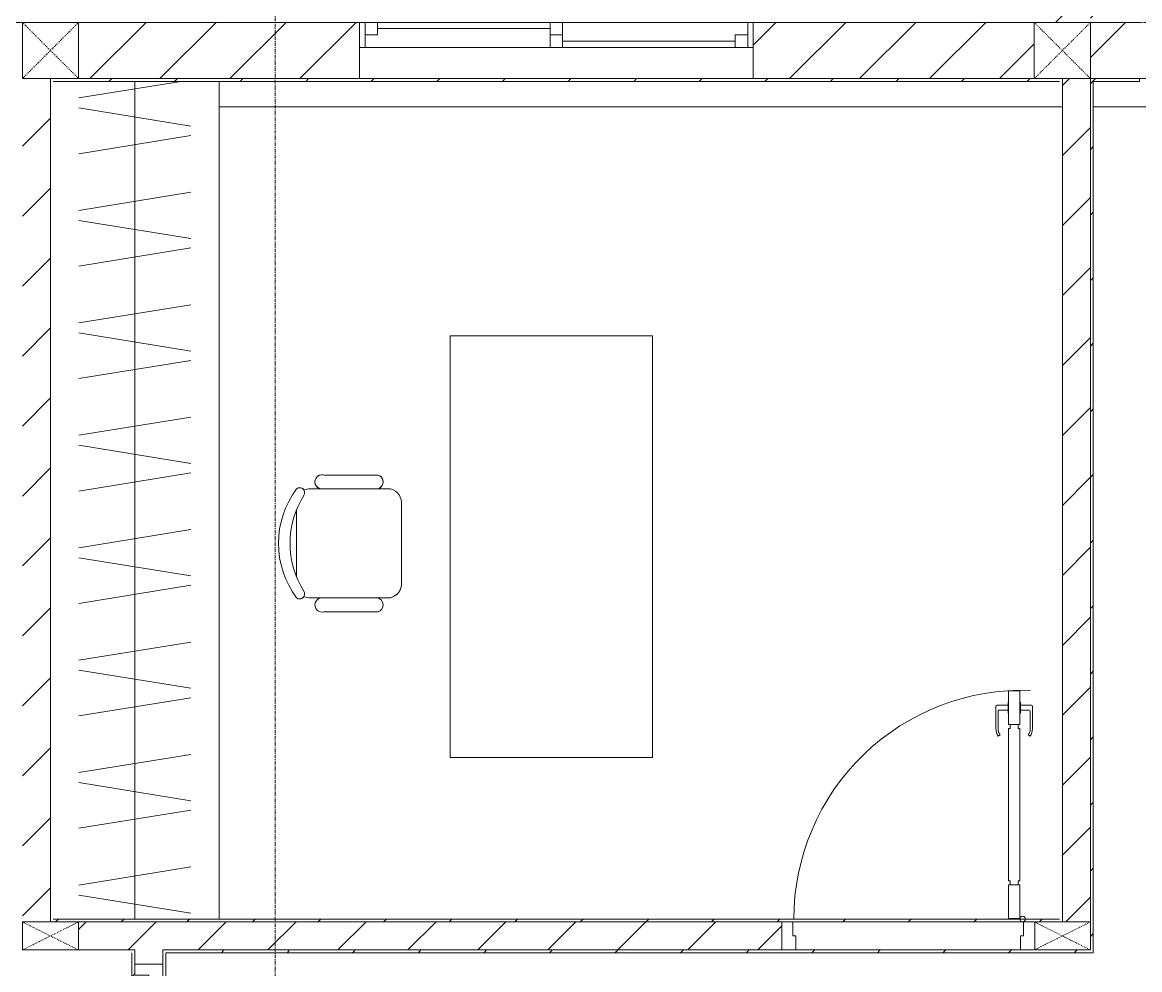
# Model space of a CAD drawing. Header units: millimetres. Extents: x 5357 to 201988, y -16345 to 109895.
# Drawn here: x 54053 to 58028, y 41167 to 44537 of the extents above; entities that cross this region are included whole.
import ezdxf

# ---------------------------------------------------------------- set-up
doc = ezdxf.new("R2010")
doc.units = ezdxf.units.MM
doc.linetypes.add('Dash', pattern=[6, 3, -3])
doc.linetypes.add('Grid Line', pattern=[22.225, 12.7, -3.175, 3.175, -3.175])
for name, color, linetype, lineweight in [('0-1', 7, 'Continuous', 5), ('A-CLNG', 13, 'Continuous', 9), ('A-DETL-GENF-1', 53, 'Continuous', 9), ('A-DETL-THIN', 151, 'Continuous', 9), ('A-DOOR-1', 53, 'Continuous', 9), ('A-FLOR-1', 10, 'Continuous', 9), ('A-FLOR-2', 53, 'Continuous', 9), ('A-GLAZ', 151, 'Continuous', 9), ('A-WALL', 113, 'Continuous', 9), ('A-WALL-1', 9, 'Continuous', 18), ('A-WALL-2', 53, 'Continuous', 9), ('A-WALL-4', 113, 'Continuous', 18), ('A-WALL-PATT-1', 10, 'Continuous', 9), ('A-WALL-PATT-2', 53, 'Continuous', 9), ('A-WALL-PATT-3', 111, 'Continuous', 9), ('G-IMPT', 8, 'Continuous', 9), ('I-FURN', 30, 'Continuous', 9), ('I-FURN-1', 53, 'Continuous', 9), ('I-WALL-1', 9, 'Continuous', 18), ('M-EQPM', 50, 'Continuous', 9), ('S-COLS', 52, 'Continuous', 9), ('S-COLS-2', 9, 'Continuous', 18), ('S-COLS-4', 53, 'Continuous', 9), ('S-COLS-5', 52, 'Continuous', 18), ('S-COLS-6', 52, 'Dash', 9), ('S-COLS-HDLN', 52, 'Dash', 9), ('S-COLS-HDLN-1', 53, 'Dash', 9), ('S-GRID-1', 1, 'Grid Line', 9)]:
    doc.layers.add(name, color=color, linetype=linetype, lineweight=lineweight)
pattern_1 = [(45, (0, 0), (-124.4508, 124.4508), [])]
pattern_2 = [(45, (0, 0), (-116.67262, 116.67262), [])]

# ---------------------------------------------------------------- blocks, each defined once
blk = doc.blocks.new('NCV_TKTC_KET CAU_rvt-1-TKCS_MB SÂN ĐƯỜNG NỘI BỘ')
at = {"layer": 'A-FLOR-1'}
for p, q in [((54052.6, 44336.9), (54052.6, 44536.9)), ((54052.6, 44536.9), (54052.6, 44336.9)), ((54052.6, 44336.9), (54052.6, 44536.9)), ((54252.6, 41236.9), (54052.6, 41236.9)), ((54052.6, 41236.9), (54252.6, 41236.9)), ((54252.6, 41236.9), (54052.6, 41236.9)), ((54442.6, 41236.9), (54252.6, 41236.9)), ((54252.6, 41236.9), (54442.6, 41236.9)), ((54442.6, 41236.9), (54252.6, 41236.9))]:
    blk.add_line(p, q, dxfattribs=at)
blk = doc.blocks.new('DOOR_CW_01 CANH MO-PANEL KINH - DIW_01-900x2200-CỬA GỖ VÂN LAMINATE-V34-TKCS_MB SÂN ĐƯỜNG NỘI BỘ')
at = {"layer": 'A-DETL-GENF-1'}
for p, q in [((-397, -182), (-397, -62)), ((-397, -62), (-357, -62)), ((-357, -62), (-357, -182)), ((-357, -182), (-397, -182)), ((-397, -196), (-391, -196)), ((-397, -738), (-397, -196)), ((-391, -196), (-391, -182)), ((-391, -182), (-363, -182)), ((-363, -182), (-363, -196)), ((-357, -196), (-363, -196)), ((-357, -196), (-357, -738)), ((-433.9, -711.2), (-427.3, -715.8)), ((-320.1, -711.2), (-326.7, -715.8)), ((-442, -737), (-442, -816.5)), ((-434, -799.5), (-434, -737)), ((-397, -738), (-391, -738)), ((-357, -752), (-397, -752)), ((-397, -752), (-397, -872)), ((-391, -752), (-391, -738)), ((-363, -752), (-391, -752)), ((-357, -738), (-363, -738)), ((-363, -738), (-363, -752)), ((-357, -872), (-357, -752)), ((-320, -799.5), (-320, -737)), ((-312, -737), (-312, -816.5)), ((-399, -792.2), (-399, -831.8)), ((-397, -792.2), (-399, -792.2)), ((-397, -792.2), (-397, -831.8)), ((-357, -792.2), (-357, -831.8)), ((-357, -792.2), (-355, -792.2)), ((-355, -792.2), (-355, -831.8)), ((-399, -820.5), (-438, -820.5)), ((-399, -803.5), (-430, -803.5)), ((-399, -831.8), (-397, -831.8)), ((-355, -831.8), (-357, -831.8)), ((-355, -803.5), (-324, -803.5)), ((-355, -820.5), (-316, -820.5)), ((-397, -872), (-357, -872))]:
    blk.add_line(p, q, dxfattribs=at)
blk.add_circle((-407, -60), 10, dxfattribs=at)
for centre, radius, start, end in [((-407, -60), 814, 268, 0), ((-397, -737), 45, 145, 180), ((-357, -737), 45, 360, 35), ((-397, -737), 37, 145, 180), ((-357, -737), 37, 0, 35), ((-438, -816.5), 4, 180, 270), ((-430, -799.5), 4, 180, 270), ((-324, -799.5), 4, 270, 0), ((-316, -816.5), 4, 270, 0)]:
    blk.add_arc(centre, radius, start, end, dxfattribs=at)
at = {"layer": 'A-DOOR-1'}
for p, q in [((-450, -50), (-450, 50)), ((-448.4, 50), (-400, 50)), ((-400, 50), (-400, 0)), ((400, 0), (400, 50)), ((400, 50), (450, 50)), ((450, 50), (450, -50)), ((-410, 0), (-410, -50)), ((-400, 0), (-410, 0)), ((410, 0), (400, 0)), ((410, -50), (410, 0)), ((-410, -50), (-448.4, -50)), ((-407, -50), (-382, -50)), ((450, -50), (410, -50))]:
    blk.add_line(p, q, dxfattribs=at)
blk = doc.blocks.new('TU DO LV A - TU DO LV A-V37-TKCS_MB SÂN ĐƯỜNG NỘI BỘ')
at = {"layer": 'I-FURN'}
for p, q in [((10, 0), (2990, 0)), ((169, -101), (104.4, -499)), ((202.5, -101), (267.1, -499)), ((404.3, -101), (468.9, -499)), ((569, -101), (504.4, -499)), ((602.5, -101), (667.1, -499)), ((804.3, -101), (868.9, -499)), ((969, -101), (904.4, -499)), ((1002.5, -101), (1067.1, -499)), ((1204.3, -101), (1268.9, -499)), ((1369, -101), (1304.4, -499)), ((1402.5, -101), (1467.1, -499)), ((1604.3, -101), (1668.9, -499)), ((1769, -101), (1704.4, -499)), ((1802.5, -101), (1867.1, -499)), ((2004.3, -101), (2068.9, -499)), ((2169, -101), (2104.4, -499)), ((2202.5, -101), (2267.1, -499)), ((2404.3, -101), (2468.9, -499)), ((2569, -101), (2504.4, -499)), ((2602.5, -101), (2667.1, -499)), ((2804.3, -101), (2868.9, -499)), ((2969, -101), (2904.4, -499)), ((10, -136.3), (68.9, -499)), ((10, -300), (2990, -300))]:
    blk.add_line(p, q, dxfattribs=at)
at = {"layer": 'I-FURN-1'}
blk.add_line((10, 0), (2990, 0), dxfattribs=at)
blk = doc.blocks.new('BAN LV A - BAN LV A_dwg_ban hoc2-348006-TKCS_MB SÂN ĐƯỜNG NỘI BỘ')
at = {"layer": 'I-FURN'}
for p, q in [((145.8, 437.4), (-145.8, 437.4)), ((-194.4, 388.8), (-194.4, 113.4)), ((194.4, 113.4), (194.4, 388.8)), ((-243, 354.4), (-243, 162)), ((194.4, 351.4), (194.4, 150.8)), ((243.7, 162), (243.7, 354.4)), ((-120.5, 64.8), (120.5, 64.8))]:
    blk.add_line(p, q, dxfattribs=at)
at = {"layer": 'I-FURN', "flags": 128}
blk.add_lwpolyline([(-737.8, 610.5), (-737.8, 1330.5), (-154.9, 1330.5), (762.2, 1330.5), (762.2, 610.5)], close=True, dxfattribs=at)
at = {"layer": 'I-FURN'}
for centre, radius, start, end in [((-145.8, 388.8), 48.6, 90, 180), ((145.8, 388.8), 48.6, 360, 90), ((-218.7, 347.3), 25.3, 343.7398, 163.7398), ((219.4, 347.3), 25.3, 16.2602, 170.7054), ((-218.7, 154.9), 25.3, 163.7398, 16.2602), ((219.4, 154.9), 25.3, 189.2946, 16.2602), ((-180.2, 75.4), 17.8, 57.9726, 216.6901), ((-145.8, 113.4), 48.6, 180, 207.5844), ((0, 359.3), 318.2, 237.5758, 302.4242), ((180.2, 75.4), 17.8, 323.3099, 122.0274), ((145.8, 113.4), 48.6, 332.4156, 0), ((0, 324), 324, 233.1301, 306.8699)]:
    blk.add_arc(centre, radius, start, end, dxfattribs=at)
blk = doc.blocks.new('BAN LV A - BAN LV A_dwg-348005-TKCS_MB SÂN ĐƯỜNG NỘI BỘ')
at = {"extrusion": (0, 0, -1), "zscale": -1, "rotation": 180}
blk.add_blockref('BAN LV A - BAN LV A_dwg_ban hoc2-348006-TKCS_MB SÂN ĐƯỜNG NỘI BỘ', (-729, 1383.7), dxfattribs=at)
blk = doc.blocks.new('BAN LV A - BAN LV A-401069-TKCS_MB SÂN ĐƯỜNG NỘI BỘ')
at = {"layer": 'I-FURN-1'}
for p, q in [((-8.8, -53.2), (1491.2, -53.2)), ((-8.8, -773.2), (-8.8, -53.2)), ((1491.2, -53.2), (1491.2, -773.2)), ((1491.2, -773.2), (-8.8, -773.2)), ((583.2, -946.3), (874.8, -946.3)), ((486, -1221.7), (486, -1029.3)), ((534.6, -1029.3), (534.6, -994.9)), ((923.4, -994.9), (923.4, -1032.3)), ((972.7, -1029.3), (972.7, -1221.7)), ((534.6, -1270.3), (534.6, -1235.9)), ((923.4, -1232.9), (923.4, -1270.3))]:
    blk.add_line(p, q, dxfattribs=at)
for centre, radius, start, end in [((583.2, -994.9), 48.6, 90, 180), ((874.8, -994.9), 48.6, 0, 90), ((510.3, -1036.4), 25.3, 16.2602, 163.7398), ((948.4, -1036.4), 25.3, 16.2602, 170.7054), ((510.3, -1228.8), 25.3, 163.7398, 343.7398), ((948.4, -1228.8), 25.3, 189.2946, 16.2602), ((583.2, -1270.3), 48.6, 180, 207.5844), ((874.8, -1270.3), 48.6, 332.4156, 0), ((548.9, -1308.3), 17.8, 119.404, 216.6901), ((909.2, -1308.3), 17.8, 323.3099, 60.596), ((729, -1059.7), 324, 233.1301, 306.8699)]:
    blk.add_arc(centre, radius, start, end, dxfattribs=at)
at = {"extrusion": (0, 0, -1), "zscale": -1, "rotation": 180}
blk.add_blockref('BAN LV A - BAN LV A_dwg-348005-TKCS_MB SÂN ĐƯỜNG NỘI BỘ', (0, 0), dxfattribs=at)
blk = doc.blocks.new('G1_SOF - BO TRU - 100x200-746114-TKCS_MB SÂN ĐƯỜNG NỘI BỘ')
at = {"layer": 'S-COLS-2'}
for p, q in [((-50, 100), (50, 100)), ((-50, -98.4), (-50, 100)), ((50, 100), (50, -98.4))]:
    blk.add_line(p, q, dxfattribs=at)
at = {"layer": 'S-COLS-HDLN-1'}
for p, q in [((50, -100), (-50, 100)), ((-50, -100), (50, 100))]:
    blk.add_line(p, q, dxfattribs=at)
blk = doc.blocks.new('G1_SOF - BO TRU - 100x200-V107-TKCS_MB SÂN ĐƯỜNG NỘI BỘ')
at = {"layer": 'S-COLS-2'}
for p, q in [((-50, 100), (50, 100)), ((-50, -100), (-50, 100)), ((50, 100), (50, -100)), ((50, -100), (-50, -100))]:
    blk.add_line(p, q, dxfattribs=at)
at = {"layer": 'S-COLS-HDLN-1'}
for p, q in [((50, -100), (-50, 100)), ((-50, -100), (50, 100))]:
    blk.add_line(p, q, dxfattribs=at)
blk = doc.blocks.new('DOOR_CW_01 CANH MO-PANEL KINH - DIG_01-900x2200-CỬA NHÔM KÍNH-400868-TKCS_MB SÂN ĐƯỜNG NỘI BỘ')
at = {"layer": 'A-DETL-GENF-1'}
for p, q in [((-397, 872), (-357, 872)), ((-397, 752), (-397, 872)), ((-357, 872), (-357, 752)), ((-442, 737), (-442, 816.5)), ((-399, 820.5), (-438, 820.5)), ((-434, 799.5), (-434, 737)), ((-399, 803.5), (-430, 803.5)), ((-399, 831.8), (-397, 831.8)), ((-399, 792.2), (-399, 831.8)), ((-397, 792.2), (-397, 831.8)), ((-357, 792.2), (-357, 831.8)), ((-355, 831.8), (-357, 831.8)), ((-355, 792.2), (-355, 831.8)), ((-355, 820.5), (-316, 820.5)), ((-355, 803.5), (-324, 803.5)), ((-320, 799.5), (-320, 737)), ((-312, 737), (-312, 816.5)), ((-397, 792.2), (-399, 792.2)), ((-357, 792.2), (-355, 792.2)), ((-433.9, 711.2), (-427.3, 715.8)), ((-357, 752), (-397, 752)), ((-397, 738), (-391, 738)), ((-397, 738), (-397, 196)), ((-363, 752), (-391, 752)), ((-391, 752), (-391, 738)), ((-363, 738), (-363, 752)), ((-357, 738), (-363, 738)), ((-357, 196), (-357, 738)), ((-320.1, 711.2), (-326.7, 715.8)), ((-397, 196), (-391, 196)), ((-357, 182), (-397, 182)), ((-397, 182), (-397, 62)), ((-391, 196), (-391, 182)), ((-391, 182), (-363, 182)), ((-357, 196), (-363, 196)), ((-363, 182), (-363, 196)), ((-357, 62), (-357, 182)), ((-397, 62), (-357, 62))]:
    blk.add_line(p, q, dxfattribs=at)
blk.add_circle((-407, 60), 10, dxfattribs=at)
for centre, radius, start, end in [((-407, 60), 814, 360, 92), ((-438, 816.5), 4, 90, 180), ((-430, 799.5), 4, 90, 180), ((-324, 799.5), 4, 360, 90), ((-316, 816.5), 4, 0, 90), ((-397, 737), 45, 180, 215), ((-397, 737), 37, 180, 215), ((-357, 737), 37, 325, 0), ((-357, 737), 45, 325, 0)]:
    blk.add_arc(centre, radius, start, end, dxfattribs=at)
at = {"layer": 'A-DOOR-1'}
for p, q in [((-410, 50), (-450, 50)), ((-450, 50), (-450, -50)), ((-410, 0), (-410, 50)), ((-407, 50), (-382, 50)), ((450, 50), (410, 50)), ((410, 50), (410, 0)), ((450, -50), (450, 50)), ((-400, 0), (-410, 0)), ((-400, -50), (-400, 0)), ((410, 0), (400, 0)), ((400, 0), (400, -50)), ((-450, -50), (-400, -50)), ((400, -50), (450, -50))]:
    blk.add_line(p, q, dxfattribs=at)
blk = doc.blocks.new('NCV_TKTC_TANG 1_rvt-1-TKCS_MB SÂN ĐƯỜNG NỘI BỘ')
at = {"layer": 'A-WALL-PATT-1'}
h = blk.add_hatch(dxfattribs=at)
h.set_pattern_fill('FP_1', color=256, style=0, pattern_type=2)
h.set_pattern_definition(pattern_1)
h.paths.add_polyline_path([(54052.6, 41336.9), (54152.6, 41336.9), (54152.6, 44336.9), (54052.6, 44336.9), (54052.6, 41844.2)])
h = blk.add_hatch(dxfattribs=at)
h.set_pattern_fill('FP_1', color=256, style=0, pattern_type=2)
h.set_pattern_definition(pattern_1)
h.paths.add_polyline_path([(57852.4, 41336.9), (57852.6, 41336.9), (57852.6, 44336.9), (57752.6, 44336.9), (57752.6, 41336.9)])
h = blk.add_hatch(dxfattribs=at)
h.set_pattern_fill('FP_1', color=256, style=0, pattern_type=2)
h.set_pattern_definition(pattern_1)
h.paths.add_polyline_path([(56195.5, 41236.9), (56754.2, 41236.9), (56754.2, 41336.9), (54252.6, 41336.9), (54252.6, 41236.9), (54985.1, 41236.9)])
h = blk.add_hatch(dxfattribs=at)
h.set_pattern_fill('FP_1', color=256, style=0, pattern_type=2)
h.set_pattern_definition(pattern_1)
h.paths.add_polyline_path([(54452.6, 40236.9), (54552.6, 40237.8), (54552.6, 40286.9), (54452.6, 40286.9), (54452.6, 40237.8)])
h.paths.add_polyline_path([(54458.6, 41186.9), (54552.6, 41186.9), (54552.6, 41236.9), (54452.6, 41236.9), (54452.6, 41186.9)])
at = {"layer": 'A-WALL-PATT-2'}
h = blk.add_hatch(dxfattribs=at)
h.set_pattern_fill('FP_2', color=256, style=0, pattern_type=2)
h.set_pattern_definition(pattern_2)
h.paths.add_polyline_path([(57852.6, 44536.9), (57862.6, 44537.4), (57862.6, 45536.9), (57852.6, 45535.3), (57852.6, 44537.4)])
h = blk.add_hatch(dxfattribs=at)
h.set_pattern_fill('FP_2', color=256, style=0, pattern_type=2)
h.set_pattern_definition(pattern_2)
h.paths.add_polyline_path([(60777.6, 44536.9), (60927.5, 44537.4), (60927.5, 44546.9), (60527.6, 44546.9), (60527.6, 44536.9), (60702.6, 44536.9)])
h.paths.add_polyline_path([(57862.6, 44536.9), (58027.6, 44537.4), (58027.6, 44546.9), (57862.6, 44546.9), (57862.6, 44537.4)])
h = blk.add_hatch(dxfattribs=at)
h.set_pattern_fill('FP_2', color=256, style=0, pattern_type=2)
h.set_pattern_definition(pattern_2)
h.paths.add_polyline_path([(56652.6, 44326.9), (57752.6, 44326.9), (57752.6, 44336.9), (54162.6, 44336.9), (54162.6, 44326.9), (56195.5, 44326.9)])
h = blk.add_hatch(dxfattribs=at)
h.set_pattern_fill('FP_2', color=256, style=0, pattern_type=2)
h.set_pattern_definition(pattern_2)
h.paths.add_polyline_path([(57852.6, 41236.9), (57862.6, 41237), (57862.6, 44336.9), (57852.6, 44336.9), (57852.6, 41336.9)])
h = blk.add_hatch(dxfattribs=at)
h.set_pattern_fill('FP_2', color=256, style=0, pattern_type=2)
h.set_pattern_definition(pattern_2)
h.paths.add_polyline_path([(58011.1, 44326.9), (58027.6, 44326.9), (58027.6, 44336.9), (57862.6, 44334.7), (57862.6, 44326.9), (57896.4, 44326.9)])
h.paths.add_polyline_path([(60527.6, 44326.9), (60702.6, 44326.9), (60702.6, 44336.9), (60527.6, 44336.9)])
h = blk.add_hatch(dxfattribs=at)
h.set_pattern_fill('FP_2', color=256, style=0, pattern_type=2)
h.set_pattern_definition(pattern_2)
h.paths.add_polyline_path([(57652.6, 41336.9), (57742.6, 41336.9), (57742.6, 41346.9), (54162.6, 41346.9), (54162.6, 41336.9), (57614.2, 41336.9)])
h = blk.add_hatch(dxfattribs=at)
h.set_pattern_fill('FP_2', color=256, style=0, pattern_type=2)
h.set_pattern_definition(pattern_2)
h.paths.add_polyline_path([(54452.6, 40246.9), (54452.6, 41236.9), (54442.6, 41236.9), (54442.6, 40246.9), (54448.6, 40246.9)])
h = blk.add_hatch(dxfattribs=at)
h.set_pattern_fill('FP_2', color=256, style=0, pattern_type=2)
h.set_pattern_definition(pattern_2)
h.paths.add_polyline_path([(54552.6, 40246.9), (54562.6, 40246.9), (54562.6, 41236.9), (54552.6, 41236.5), (54552.6, 40286.9)])
h = blk.add_hatch(dxfattribs=at)
h.set_pattern_fill('FP_2', color=256, style=0, pattern_type=2)
h.set_pattern_definition(pattern_2)
h.paths.add_polyline_path([(56978.1, 41226.9), (57862.6, 41226.9), (57862.6, 41236.9), (54562.6, 41234.4), (54562.6, 41226.9), (56754.2, 41226.9)])
at = {"layer": 'A-FLOR-1'}
for p, q in [((60527.6, 44336.9), (58027.6, 44336.9)), ((56195.5, 41236.9), (56754.2, 41236.9)), ((56804.2, 41236.9), (57604.2, 41236.9))]:
    blk.add_line(p, q, dxfattribs=at)
at = {"layer": 'A-FLOR-2'}
blk.add_line((58027.6, 44336.9), (60527.6, 44336.9), dxfattribs=at)
at = {"layer": 'A-WALL-1'}
for p, q in [((54152.6, 44336.9), (54052.6, 44336.9)), ((54152.6, 41336.9), (54152.6, 44336.9)), ((57852.6, 44336.9), (57752.6, 44336.9)), ((57752.6, 44336.9), (57752.6, 41336.9)), ((57852.6, 41336.9), (57852.6, 44336.9)), ((56754.2, 41336.9), (54252.6, 41336.9)), ((54252.6, 41236.9), (54452.6, 41236.9)), ((54452.6, 41236.9), (54452.6, 41186.9)), ((54552.6, 41186.9), (54552.6, 41236.9)), ((54562.6, 41236.9), (56754.2, 41236.9))]:
    blk.add_line(p, q, dxfattribs=at)
at = {"layer": 'A-WALL-2'}
blk.add_line((54562.6, 41236.9), (54552.6, 41236.9), dxfattribs=at)
at = {"layer": 'I-WALL-1'}
for p, q in [((57852.6, 44536.9), (57862.6, 44536.9)), ((57862.6, 44536.9), (58027.6, 44536.9)), ((55252.6, 44336.9), (54162.6, 44336.9)), ((54162.6, 44326.9), (57742.6, 44326.9)), ((57752.6, 44336.9), (56652.6, 44336.9)), ((57752.6, 44326.9), (57752.6, 44336.9)), ((57862.6, 44336.9), (57852.6, 44336.9)), ((57852.6, 44336.9), (57852.6, 41336.9)), ((58027.6, 44336.9), (57862.6, 44336.9)), ((57862.6, 41236.9), (57862.6, 44326.9)), ((57862.6, 44326.9), (58027.6, 44326.9)), ((58027.6, 44326.9), (58027.6, 44336.9)), ((57742.6, 41346.9), (54162.6, 41346.9)), ((54252.6, 41336.9), (56754.2, 41336.9)), ((56794.2, 41336.9), (57614.2, 41336.9)), ((54452.6, 41236.9), (54442.6, 41236.9)), ((54442.6, 41226.9), (54442.6, 40246.9)), ((54452.6, 41186.9), (54452.6, 41236.9)), ((54552.6, 41236.9), (54552.6, 41186.9)), ((56754.2, 41236.9), (54562.6, 41236.9)), ((54562.6, 41226.9), (57862.6, 41226.9)), ((54562.6, 40246.9), (54562.6, 41226.9)), ((57604.2, 41236.9), (56804.2, 41236.9)), ((57862.6, 41226.9), (57862.6, 41236.9))]:
    blk.add_line(p, q, dxfattribs=at)
at = {"layer": 'A-DOOR-1'}
for name, p, rotation in [('DOOR_CW_01 CANH MO-PANEL KINH - DIW_01-900x2200-CỬA GỖ VÂN LAMINATE-V34-TKCS_MB SÂN ĐƯỜNG NỘI BỘ', (57204.2, 41286.9), 180), ('DOOR_CW_01 CANH MO-PANEL KINH - DIG_01-900x2200-CỬA NHÔM KÍNH-400868-TKCS_MB SÂN ĐƯỜNG NỘI BỘ', (54502.6, 40736.9), 90.0000000000011)]:
    blk.add_blockref(name, p, dxfattribs=dict(at, rotation=rotation))
at = {"layer": 'I-FURN-1'}
for name, p, rotation in [('TU DO LV A - TU DO LV A-V37-TKCS_MB SÂN ĐƯỜNG NỘI BỘ', (54752.6, 44336.9), 270.0000000000002), ('BAN LV A - BAN LV A-401069-TKCS_MB SÂN ĐƯỜNG NỘI BỘ', (56347.4, 43412.7), 270.0000000000005)]:
    blk.add_blockref(name, p, dxfattribs=dict(at, rotation=rotation))
at = {"layer": 'S-COLS-4', "rotation": 270.0000000000007}
for name, p in [('G1_SOF - BO TRU - 100x200-V107-TKCS_MB SÂN ĐƯỜNG NỘI BỘ', (54152.6, 41286.9)), ('G1_SOF - BO TRU - 100x200-746114-TKCS_MB SÂN ĐƯỜNG NỘI BỘ', (57752.6, 41286.9))]:
    blk.add_blockref(name, p, dxfattribs=at)
blk = doc.blocks.new('1_FAMILY RVT - W01-WxH 1400x1400xmm-389822-TKCS_MB SÂN ĐƯỜNG NỘI BỘ')
at = {"layer": 'A-GLAZ'}
for p, q in [((248.4, 172.39), (299.2, 197.79)), ((248.4, 172.39), (299.2, 146.99)), ((248.4, 172.39), (451.6, 172.39)), ((-700, 96.19), (-700, -103.81)), ((700, 96.19), (-700, 96.19)), ((-700, 96.19), (-636.5, 96.19)), ((-680.95, 96.19), (-680.95, 7.29)), ((-636.5, 96.19), (-22.225, 96.19)), ((-636.5, 96.19), (-636.5, 51.74)), ((-22.225, 7.29), (-22.225, 96.19)), ((-22.225, 96.19), (22.225, 96.19)), ((22.225, 96.19), (680.95, 96.19)), ((22.225, 96.19), (22.225, 7.29)), ((680.95, 96.19), (700, 96.19)), ((680.95, 96.19), (680.95, 7.29)), ((700, -103.81), (700, 96.19)), ((-636.5, 51.74), (-680.95, 51.74)), ((-636.5, 73.965), (-22.225, 73.965)), ((22.225, 51.74), (-22.225, 51.74)), ((636.5, 51.74), (636.5, 7.29)), ((680.95, 51.74), (636.5, 51.74)), ((-700, 7.29), (-680.95, 7.29)), ((-680.95, 7.29), (-22.225, 7.29)), ((-22.225, 7.29), (22.225, 7.29)), ((22.225, 29.515), (636.5, 29.515)), ((22.225, 7.29), (636.5, 7.29)), ((636.5, 7.29), (700, 7.29)), ((-700, -103.81), (700, -103.81))]:
    blk.add_line(p, q, dxfattribs=at)
blk = doc.blocks.new('TKTC_NAP THAM BE NUOC NGAM_260130 - TKTC_XREF_260130_NAP THAM BE NUOC NGAM_dwg-4013458-TKCS_MB SÂN ĐƯỜNG NỘI BỘ')
at = {"layer": 'G-IMPT'}
for p, q in [((-148409.1, 139814.7), (-145409.1, 139814.7)), ((-145299.4, 139814.7), (-142469.1, 139814.7))]:
    blk.add_line(p, q, dxfattribs=at)
blk = doc.blocks.new('TKTC_NAP THAM BE NUOC NGAM_260130 - NẮP THĂM BỂ NƯỚC NGẦM-2336355-TKCS_MB SÂN ĐƯỜNG NỘI BỘ')
blk.add_blockref('TKTC_NAP THAM BE NUOC NGAM_260130 - TKTC_XREF_260130_NAP THAM BE NUOC NGAM_dwg-4013458-TKCS_MB SÂN ĐƯỜNG NỘI BỘ', (150009, -139814.7))
blk = doc.blocks.new('G1_SOF - BO TRU - 200x200-3050151-TKCS_MB SÂN ĐƯỜNG NỘI BỘ')
at = {"layer": 'S-COLS-HDLN'}
for p, q in [((-100, 100), (100, -100)), ((100, 100), (-100, -100))]:
    blk.add_line(p, q, dxfattribs=at)
blk = doc.blocks.new('G1_SOF - BO TRU - 200x200-V1020-TKCS_MB SÂN ĐƯỜNG NỘI BỘ')
at = {"layer": 'S-COLS-HDLN'}
for p, q in [((100, 100), (-100, -100)), ((-99.9, 99.9), (100, -100))]:
    blk.add_line(p, q, dxfattribs=at)

msp = doc.modelspace()

# ---------------------------------------------------------------- hatches: boundary and pattern name
at = {"layer": 'A-WALL-PATT-3'}
h = msp.add_hatch(dxfattribs=at)
h.set_pattern_fill('FP_1', color=256, style=0, pattern_type=2)
h.set_pattern_definition(pattern_1)
h.paths.add_polyline_path([(57852.6, 44536.9), (57851, 45536.9), (57652.6, 45536.9), (57652.6, 44536.9)])
h = msp.add_hatch(dxfattribs=at)
h.set_pattern_fill('FP_1', color=256, style=0, pattern_type=2)
h.set_pattern_definition(pattern_1)
h.paths.add_polyline_path([(54985.1, 44336.9), (55252.6, 44336.9), (55252.6, 44536.9), (54252.6, 44536.9), (54252.6, 44336.9), (54752.6, 44336.9)])
h.paths.add_polyline_path([(57652.6, 44336.9), (57652.6, 44536.9), (56652.6, 44536.9), (56652.6, 44336.9), (57405.9, 44336.9)])
h = msp.add_hatch(dxfattribs=at)
h.set_pattern_fill('FP_1', color=256, style=0, pattern_type=2)
h.set_pattern_definition(pattern_1)
h.paths.add_polyline_path([(58011.1, 44336.9), (58027.6, 44336.9), (58027.6, 44536.9), (57852.6, 44536.9), (57852.6, 44336.9)])
h.paths.add_polyline_path([(60702.6, 44336.9), (60702.6, 44536.9), (60527.6, 44536.9), (60527.6, 44336.9)])

# ---------------------------------------------------------------- linework, layer by layer
at = {"layer": 'A-CLNG'}
for p, q in [((57752.6, 44236.9), (54752.6, 44236.9)), ((60692.6, 44236.9), (57862.3, 44236.9))]:
    msp.add_line(p, q, dxfattribs=at)
at = {"layer": 'A-DETL-THIN'}
msp.add_line((52927.7, 44536.9), (57652.6, 44536.9), dxfattribs=at)
at = {"layer": 'A-WALL'}
for p, q in [((54252.6, 44536.9), (54252.6, 44336.9)), ((57652.6, 44336.9), (57652.6, 44536.9)), ((57852.6, 44536.9), (57852.6, 44336.9))]:
    msp.add_line(p, q, dxfattribs=at)
at = {"layer": 'A-WALL-4'}
for p, q in [((54052.6, 44536.9), (55252.6, 44536.9)), ((55252.6, 44536.9), (54252.6, 44536.9)), ((57652.6, 44536.9), (56652.6, 44536.9)), ((56652.6, 44536.9), (57652.6, 44536.9)), ((57652.6, 44536.9), (57852.6, 44536.9)), ((58027.6, 44536.9), (57852.6, 44536.9)), ((54252.6, 44336.9), (55252.6, 44336.9)), ((56652.6, 44336.9), (57652.6, 44336.9)), ((57852.6, 44336.9), (58027.6, 44336.9))]:
    msp.add_line(p, q, dxfattribs=at)
at = {"layer": 'S-COLS'}
for p, q in [((54252.6, 44336.9), (54252.6, 44536.9)), ((57652.6, 44536.9), (57652.6, 44336.9)), ((57852.6, 44336.9), (57852.6, 44536.9))]:
    msp.add_line(p, q, dxfattribs=at)
at = {"layer": 'S-COLS-5'}
for p, q in [((54252.6, 44536.9), (54052.6, 44536.9)), ((54052.6, 44536.9), (54052.6, 44336.9)), ((57852.6, 44536.9), (57652.6, 44536.9)), ((54052.6, 44336.9), (54252.6, 44336.9)), ((57652.6, 44336.9), (57852.6, 44336.9))]:
    msp.add_line(p, q, dxfattribs=at)
at = {"layer": 'S-GRID-1'}
for p, q in [((54952.6, 20960.6), (54952.6, 80482.7)), ((131551.8, 44536.9), (29351.8, 44536.9))]:
    msp.add_line(p, q, dxfattribs=at)

# ---------------------------------------------------------------- block references
at = {"layer": '0-1'}
for name in ['NCV_TKTC_KET CAU_rvt-1-TKCS_MB SÂN ĐƯỜNG NỘI BỘ', 'NCV_TKTC_TANG 1_rvt-1-TKCS_MB SÂN ĐƯỜNG NỘI BỘ']:
    msp.add_blockref(name, (0, 0), dxfattribs=at)
at = {"layer": 'A-GLAZ'}
msp.add_blockref('1_FAMILY RVT - W01-WxH 1400x1400xmm-389822-TKCS_MB SÂN ĐƯỜNG NỘI BỘ', (55952.6, 44440.7), dxfattribs=at)
at = {"layer": 'M-EQPM'}
msp.add_blockref('TKTC_NAP THAM BE NUOC NGAM_260130 - NẮP THĂM BỂ NƯỚC NGẦM-2336355-TKCS_MB SÂN ĐƯỜNG NỘI BỘ', (53152.6, 44236.9), dxfattribs=at)
at = {"layer": 'S-COLS-6'}
for name, p in [('G1_SOF - BO TRU - 200x200-3050151-TKCS_MB SÂN ĐƯỜNG NỘI BỘ', (54152.6, 44436.9)), ('G1_SOF - BO TRU - 200x200-V1020-TKCS_MB SÂN ĐƯỜNG NỘI BỘ', (57752.6, 44436.9))]:
    msp.add_blockref(name, p, dxfattribs=at)

doc.saveas('drawing.dxf')
